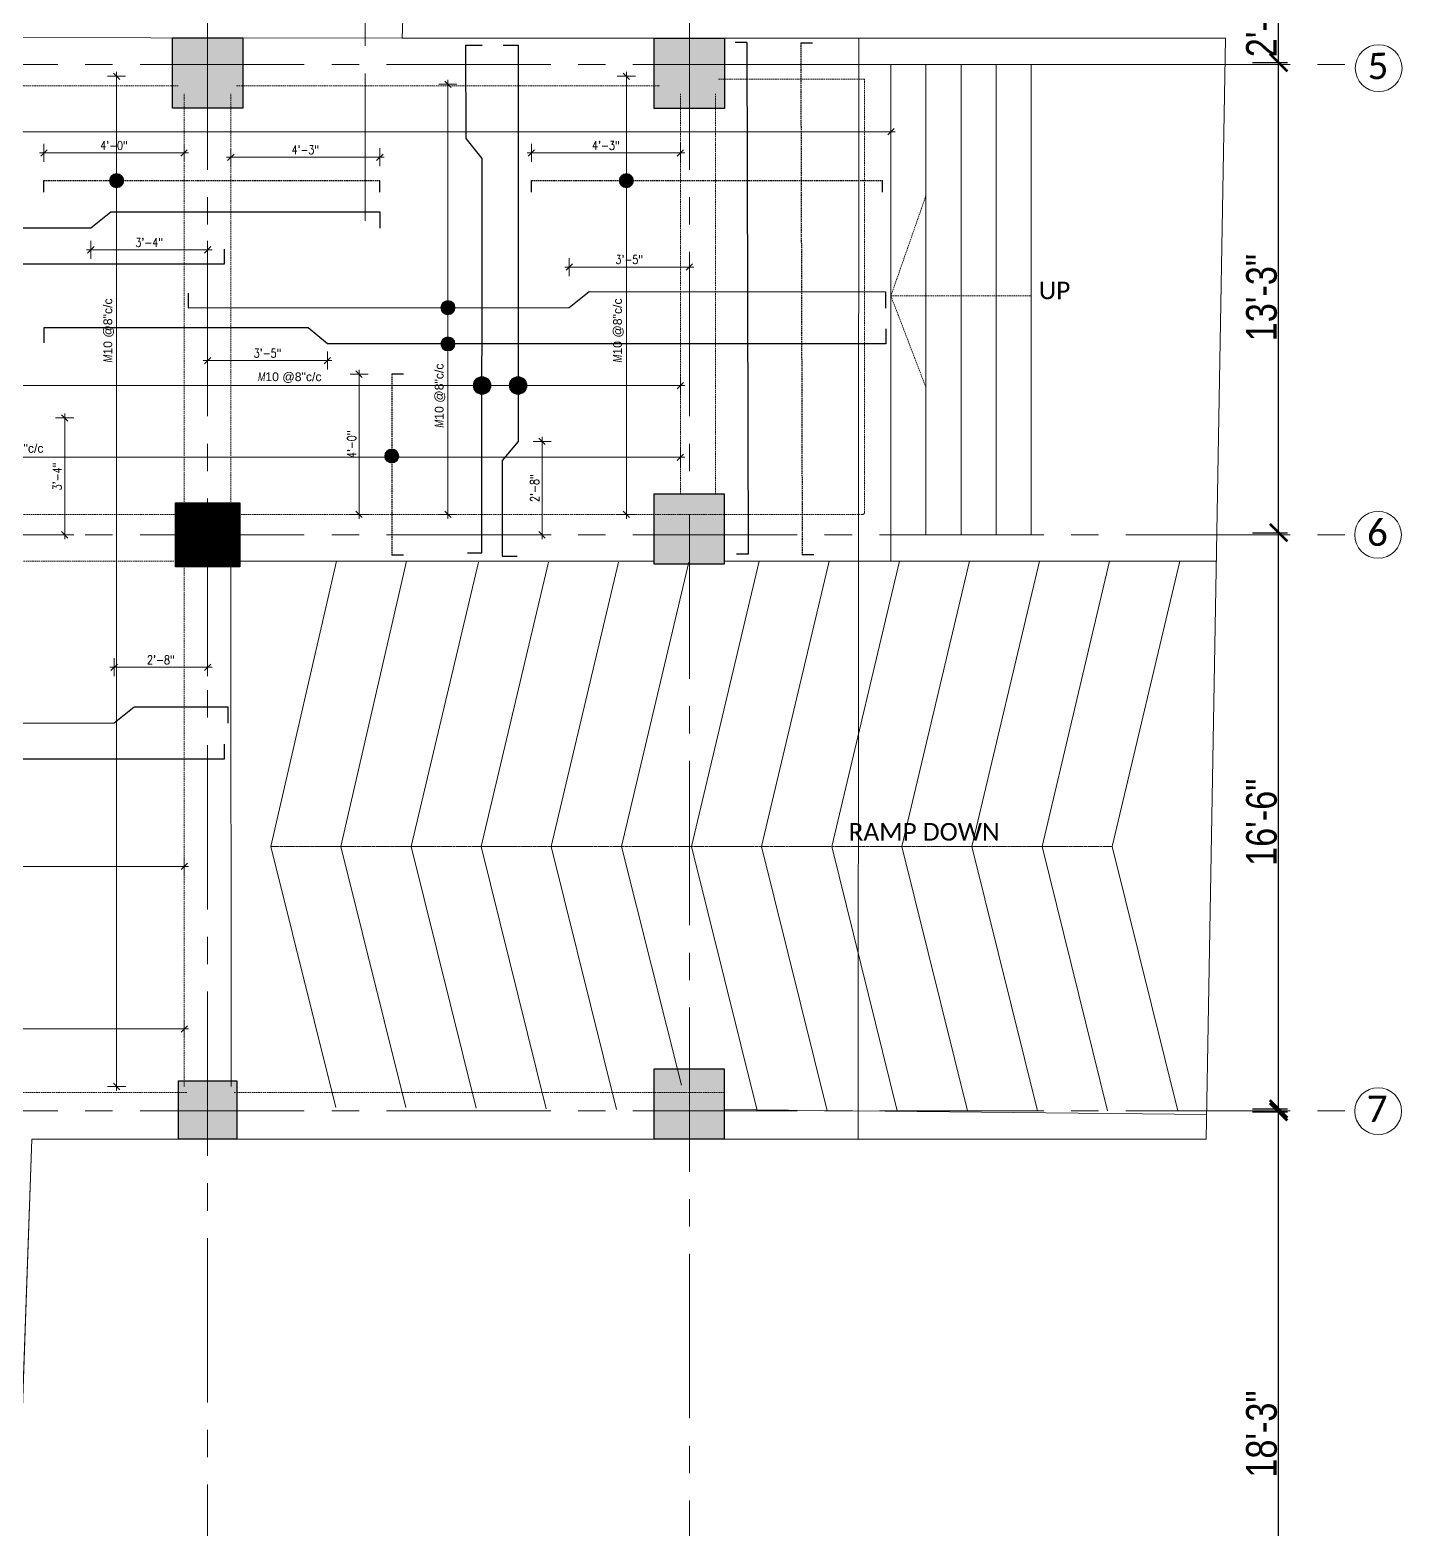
# Model space of a CAD drawing. Header units: inches. Extents: x 0 to 162649, y -36601 to -26324.
# Drawn here: x 156754 to 157224, y -27498 to -26985 of the extents above; entities that cross this region are included whole.
import ezdxf

# ---------------------------------------------------------------- set-up
doc = ezdxf.new("R2010")
doc.units = ezdxf.units.IN
doc.header["$MEASUREMENT"] = 0
for name, pattern in [('CENTER2', [1.125, 0.75, -0.125, 0.125, -0.125]), ('DASHED', [0.75, 0.5, -0.25]), ('PHANTOM2', [1.25, 0.625, -0.125, 0.125, -0.125, 0.125, -0.125])]:
    doc.linetypes.add(name, pattern=pattern)
for name, color, linetype, lineweight in [('dimention', 1, 'Continuous', 13), ('hatch', 252, 'Continuous', 0), ('Line', 31, 'Continuous', 5), ('OL_AR_Center line', 253, 'CENTER2', 13), ('OL_AR_Hatch', 253, 'Continuous', 0), ('OL_AR_SECTION LINE', 253, 'PHANTOM2', 15), ('OL_AR_SYMBOL', 1, 'Continuous', 5), ('OL_AR_Text', 140, 'Continuous', 5), ('Rein', 3, 'Continuous', 30)]:
    doc.layers.add(name, color=color, linetype=linetype, lineweight=lineweight)
doc.styles.add('1-16 Annotative Text', font='calibri.ttf', dxfattribs={"height": 0.0625})
doc.styles.add('Arial', font='arial.ttf', dxfattribs={"width": 0.8})
doc.styles.add('rmtext', font='romans.shx', dxfattribs={"width": 0.8})
doc.dimstyles.new('Copy of DIM 48', dxfattribs={"dimscale": 48, "dimtxt": 0.0625, "dimasz": 0.046875, "dimexe": 0.0625, "dimexo": 0.015625, "dimgap": 0.015625, "dimtad": 3, "dimdec": 1, "dimzin": 3, "dimdsep": 46, "dimlunit": 4, "dimtxsty": 'rmtext', "dimblk": 'OBLIQUE', "dimcen": 0.09375, "dimdle": 0.03125, "dimclrd": 1, "dimclre": 1, "dimclrt": 2, "dimadec": 0, "dimazin": 0, "dimtfac": 0.75, "dimtdec": 1, "dimtix": 1, "dimtmove": 0, "dimatfit": 3, "dimfxl": 0.0625, "dimfxlon": 1, "dimfrac": 1, "dimtolj": 1, "dimtzin": 0, "dimlwd": -1, "dimlwe": 5, "dimarcsym": 0})
doc.dimstyles.new('Dim_OLA', dxfattribs={"dimscale": 1.5, "dimtxt": 7, "dimasz": 4, "dimexe": 2, "dimexo": 0.5, "dimgap": 0.3, "dimtad": 1, "dimdec": 0, "dimzin": 0, "dimdsep": 46, "dimlunit": 3, "dimtxsty": 'Arial', "dimblk": 'ARCHTICK', "dimcen": 0.05, "dimadec": 0, "dimazin": 0, "dimtfac": 1, "dimtdec": 0, "dimtix": 1, "dimtmove": 2, "dimatfit": 3, "dimldrblk": 'DOT', "dimfxl": 6, "dimfxlon": 1, "dimtolj": 1, "dimtzin": 0, "dimarcsym": 0})

# ---------------------------------------------------------------- blocks, each defined once
blk = doc.blocks.new('_Oblique')
for p, q in [((-0.49, -0.49), (0.49, 0.49)), ((0, -1.37), (0, 1.38))]:
    blk.add_line(p, q)
blk = doc.blocks.new('*D978')
at = {"layer": 'Defpoints', "color": 0, "transparency": 16777216}
for p in [(156097.04, -27020.27), (157048.81, -27019.35), (157048.81, -27021.46)]:
    blk.add_point(p, dxfattribs=at)
at = {"layer": 'dimention', "color": 1, "lineweight": 5, "transparency": 16777216}
for p, q in [((156097.04, -27019.52), (156097.04, -27016.35)), ((157048.81, -27020.71), (157048.81, -27016.35))]:
    blk.add_line(p, q, dxfattribs=at)
at = {"layer": 'dimention', "color": 1, "transparency": 16777216}
blk.add_line((156095.54, -27019.35), (157050.31, -27019.35), dxfattribs=at)
at = {"layer": 'dimention', "color": 1, "transparency": 16777216, "xscale": 2.25, "yscale": 2.25, "zscale": 2.25, "rotation": 180}
blk.add_blockref('_Oblique', (156097.04, -27019.35), dxfattribs=at)
at = {"layer": 'dimention', "color": 1, "transparency": 16777216, "xscale": 2.25, "yscale": 2.25, "zscale": 2.25}
blk.add_blockref('_Oblique', (157048.81, -27019.35), dxfattribs=at)
at = {"layer": 'dimention', "color": 2, "transparency": 16777216, "insert": (156428.17, -27016.63), "char_height": 3, "attachment_point": 5, "style": 'rmtext'}
blk.add_mtext('\\A1;{\\Fgothici|c0;M\\fArial|b0|i0|c0|p34;\\W1;10 @8"c/c}', dxfattribs=at)
blk = doc.blocks.new('*D985')
at = {"layer": 'Defpoints', "color": 0, "transparency": 16777216}
for p in [(156783.74, -27000.37), (156783.78, -27000.37), (156782.53, -27346.12)]:
    blk.add_point(p, dxfattribs=at)
at = {"layer": 'dimention', "color": 1, "lineweight": 5, "transparency": 16777216}
for p, q in [((156783.74, -27000.37), (156780.74, -27000.37)), ((156783.28, -27346.12), (156786.74, -27346.12))]:
    blk.add_line(p, q, dxfattribs=at)
at = {"layer": 'dimention', "color": 1, "transparency": 16777216}
blk.add_line((156783.74, -27347.62), (156783.74, -26998.87), dxfattribs=at)
at = {"layer": 'dimention', "color": 1, "transparency": 16777216, "xscale": 2.25, "yscale": 2.25, "zscale": 2.25}
for p, rotation in [((156783.74, -27000.37), 90), ((156783.74, -27346.12), 270)]:
    blk.add_blockref('_Oblique', p, dxfattribs=dict(at, rotation=rotation))
at = {"layer": 'dimention', "color": 2, "transparency": 16777216, "insert": (156781.02, -27087.35), "char_height": 3, "attachment_point": 5, "rotation": 90, "style": 'rmtext'}
blk.add_mtext('\\A1;{\\Fgothici|c0;M\\fArial|b0|i0|c0|p34;\\W1;10 @8"c/c}', dxfattribs=at)
blk = doc.blocks.new('*D986')
at = {"layer": 'Defpoints', "color": 0, "transparency": 16777216}
for p in [(156958.24, -27000.37), (156958.28, -27000.37), (156957.03, -27150.31)]:
    blk.add_point(p, dxfattribs=at)
at = {"layer": 'dimention', "color": 1, "lineweight": 5, "transparency": 16777216}
for p, q in [((156958.24, -27000.37), (156955.24, -27000.37)), ((156957.78, -27150.31), (156961.24, -27150.31))]:
    blk.add_line(p, q, dxfattribs=at)
at = {"layer": 'dimention', "color": 1, "transparency": 16777216}
blk.add_line((156958.24, -27151.81), (156958.24, -26998.87), dxfattribs=at)
at = {"layer": 'dimention', "color": 1, "transparency": 16777216, "xscale": 2.25, "yscale": 2.25, "zscale": 2.25}
for p, rotation in [((156958.24, -27000.37), 90), ((156958.24, -27150.31), 270)]:
    blk.add_blockref('_Oblique', p, dxfattribs=dict(at, rotation=rotation))
at = {"layer": 'dimention', "color": 2, "transparency": 16777216, "insert": (156955.52, -27087.35), "char_height": 3, "attachment_point": 5, "rotation": 90, "style": 'rmtext'}
blk.add_mtext('\\A1;{\\Fgothici|c0;M\\fArial|b0|i0|c0|p34;\\W1;10 @8"c/c}', dxfattribs=at)
blk = doc.blocks.new('*D989')
at = {"layer": 'Defpoints', "color": 0, "transparency": 16777216}
for p in [(156309.7, -27269.64), (156806.9, -27270.78), (156806.9, -27270.78)]:
    blk.add_point(p, dxfattribs=at)
at = {"layer": 'dimention', "color": 1, "lineweight": 5, "transparency": 16777216}
for p, q in [((156806.9, -27270.78), (156806.9, -27267.78)), ((156309.7, -27270.39), (156309.7, -27273.78))]:
    blk.add_line(p, q, dxfattribs=at)
at = {"layer": 'dimention', "color": 1, "transparency": 16777216}
blk.add_line((156308.2, -27270.78), (156808.4, -27270.78), dxfattribs=at)
at = {"layer": 'dimention', "color": 1, "transparency": 16777216, "xscale": 2.25, "yscale": 2.25, "zscale": 2.25, "rotation": 180}
blk.add_blockref('_Oblique', (156309.7, -27270.78), dxfattribs=at)
at = {"layer": 'dimention', "color": 1, "transparency": 16777216, "xscale": 2.25, "yscale": 2.25, "zscale": 2.25}
blk.add_blockref('_Oblique', (156806.9, -27270.78), dxfattribs=at)
at = {"layer": 'dimention', "color": 2, "transparency": 16777216, "insert": (156708.37, -27268.06), "char_height": 3, "attachment_point": 5, "style": 'rmtext'}
blk.add_mtext('\\A1;{\\Fgothici|c0;\\W0.75;M\\A1;\\fArial|b0|i0|c0|p34;\\W1;10 @8"c/c}', dxfattribs=at)
blk = doc.blocks.new('*D1077')
at = {"layer": 'Defpoints', "color": 0, "transparency": 16777216}
for p in [(156758.84, -27026.58), (156758.84, -27036.04), (156806.83, -27036.04)]:
    blk.add_point(p, dxfattribs=at)
at = {"layer": 'dimention', "color": 1, "transparency": 16777216}
blk.add_line((156808.33, -27026.58), (156757.34, -27026.58), dxfattribs=at)
at = {"layer": 'dimention', "color": 1, "lineweight": 5, "transparency": 16777216}
for p, q in [((156758.84, -27029.58), (156758.84, -27023.58)), ((156806.83, -27029.58), (156806.83, -27023.58))]:
    blk.add_line(p, q, dxfattribs=at)
at = {"layer": 'dimention', "color": 1, "transparency": 16777216, "xscale": 2.25, "yscale": 2.25, "zscale": 2.25, "rotation": 180}
blk.add_blockref('_Oblique', (156758.84, -27026.58), dxfattribs=at)
at = {"layer": 'dimention', "color": 1, "transparency": 16777216, "xscale": 2.25, "yscale": 2.25, "zscale": 2.25}
blk.add_blockref('_Oblique', (156806.83, -27026.58), dxfattribs=at)
at = {"layer": 'dimention', "color": 2, "transparency": 16777216, "insert": (156782.84, -27024.04), "char_height": 3, "attachment_point": 5, "style": 'rmtext'}
blk.add_mtext('\\A1;4\'-0"', dxfattribs=at)
blk = doc.blocks.new('*D1078')
at = {"layer": 'Defpoints', "color": 0, "transparency": 16777216}
for p in [(156873.84, -27028.08), (156822.83, -27036.04), (156873.84, -27036.04)]:
    blk.add_point(p, dxfattribs=at)
at = {"layer": 'dimention', "color": 1, "lineweight": 5, "transparency": 16777216}
for p, q in [((156822.83, -27031.08), (156822.83, -27025.08)), ((156873.84, -27031.08), (156873.84, -27025.08))]:
    blk.add_line(p, q, dxfattribs=at)
at = {"layer": 'dimention', "color": 1, "transparency": 16777216}
blk.add_line((156821.33, -27028.08), (156875.34, -27028.08), dxfattribs=at)
at = {"layer": 'dimention', "color": 1, "transparency": 16777216, "xscale": 2.25, "yscale": 2.25, "zscale": 2.25, "rotation": 180}
blk.add_blockref('_Oblique', (156822.83, -27028.08), dxfattribs=at)
at = {"layer": 'dimention', "color": 1, "transparency": 16777216, "xscale": 2.25, "yscale": 2.25, "zscale": 2.25}
blk.add_blockref('_Oblique', (156873.84, -27028.08), dxfattribs=at)
at = {"layer": 'dimention', "color": 2, "transparency": 16777216, "insert": (156848.34, -27025.54), "char_height": 3, "attachment_point": 5, "style": 'rmtext'}
blk.add_mtext('\\A1;4\'-3"', dxfattribs=at)
blk = doc.blocks.new('*D1079')
at = {"layer": 'Defpoints', "color": 0, "transparency": 16777216}
for p in [(156925.74, -27026.58), (156925.74, -27036.04), (156976.74, -27036.04)]:
    blk.add_point(p, dxfattribs=at)
at = {"layer": 'dimention', "color": 1, "transparency": 16777216}
blk.add_line((156978.24, -27026.58), (156924.24, -27026.58), dxfattribs=at)
at = {"layer": 'dimention', "color": 1, "lineweight": 5, "transparency": 16777216}
for p, q in [((156925.74, -27029.58), (156925.74, -27023.58)), ((156976.74, -27029.58), (156976.74, -27023.58))]:
    blk.add_line(p, q, dxfattribs=at)
at = {"layer": 'dimention', "color": 1, "transparency": 16777216, "xscale": 2.25, "yscale": 2.25, "zscale": 2.25, "rotation": 180}
blk.add_blockref('_Oblique', (156925.74, -27026.58), dxfattribs=at)
at = {"layer": 'dimention', "color": 1, "transparency": 16777216, "xscale": 2.25, "yscale": 2.25, "zscale": 2.25}
blk.add_blockref('_Oblique', (156976.74, -27026.58), dxfattribs=at)
at = {"layer": 'dimention', "color": 2, "transparency": 16777216, "insert": (156951.24, -27024.04), "char_height": 3, "attachment_point": 5, "style": 'rmtext'}
blk.add_mtext('\\A1;4\'-3"', dxfattribs=at)
blk = doc.blocks.new('*D1080')
at = {"layer": 'Defpoints', "color": 0, "transparency": 16777216}
for p in [(156866.74, -27102.31), (156877.94, -27102.31), (156877.94, -27150.31)]:
    blk.add_point(p, dxfattribs=at)
at = {"layer": 'dimention', "color": 1, "lineweight": 5, "transparency": 16777216}
for p, q in [((156869.74, -27102.31), (156863.74, -27102.31)), ((156869.74, -27150.31), (156863.74, -27150.31))]:
    blk.add_line(p, q, dxfattribs=at)
at = {"layer": 'dimention', "color": 1, "transparency": 16777216}
blk.add_line((156866.74, -27151.81), (156866.74, -27100.81), dxfattribs=at)
at = {"layer": 'dimention', "color": 1, "transparency": 16777216, "xscale": 2.25, "yscale": 2.25, "zscale": 2.25}
for p, rotation in [((156866.74, -27102.31), 90), ((156866.74, -27150.31), 270)]:
    blk.add_blockref('_Oblique', p, dxfattribs=dict(at, rotation=rotation))
at = {"layer": 'dimention', "color": 2, "transparency": 16777216, "insert": (156864.21, -27126.31), "char_height": 3, "attachment_point": 5, "rotation": 90, "style": 'rmtext'}
blk.add_mtext('\\A1;4\'-0"', dxfattribs=at)
blk = doc.blocks.new('*D1001')
at = {"layer": 'Defpoints', "color": 0, "transparency": 16777216}
for p in [(156666.11, -27130.13), (156976.74, -27130.74), (156976.74, -27130.74)]:
    blk.add_point(p, dxfattribs=at)
at = {"layer": 'dimention', "color": 1, "lineweight": 5, "transparency": 16777216}
for p, q in [((156976.74, -27130.74), (156976.74, -27127.74)), ((156666.11, -27130.74), (156666.11, -27133.74))]:
    blk.add_line(p, q, dxfattribs=at)
at = {"layer": 'dimention', "color": 1, "transparency": 16777216}
blk.add_line((156664.61, -27130.74), (156978.24, -27130.74), dxfattribs=at)
at = {"layer": 'dimention', "color": 1, "transparency": 16777216, "xscale": 2.25, "yscale": 2.25, "zscale": 2.25, "rotation": 180}
blk.add_blockref('_Oblique', (156666.11, -27130.74), dxfattribs=at)
at = {"layer": 'dimention', "color": 1, "transparency": 16777216, "xscale": 2.25, "yscale": 2.25, "zscale": 2.25}
blk.add_blockref('_Oblique', (156976.74, -27130.74), dxfattribs=at)
at = {"layer": 'dimention', "color": 2, "transparency": 16777216, "insert": (156747.75, -27128.02), "char_height": 3, "attachment_point": 5, "style": 'rmtext'}
blk.add_mtext('\\A1;{\\Fgothici|c0;M\\fArial|b0|i0|c0|p34;\\W1;10 @8"c/c}', dxfattribs=at)
blk = doc.blocks.new('*D1002')
at = {"layer": 'Defpoints', "color": 0, "transparency": 16777216}
for p in [(156666.11, -27312.92), (156806.9, -27315.06), (156806.9, -27326.4)]:
    blk.add_point(p, dxfattribs=at)
at = {"layer": 'dimention', "color": 1, "lineweight": 5, "transparency": 16777216}
for p, q in [((156666.11, -27323.4), (156666.11, -27329.4)), ((156806.9, -27323.4), (156806.9, -27329.4))]:
    blk.add_line(p, q, dxfattribs=at)
at = {"layer": 'dimention', "color": 1, "transparency": 16777216}
blk.add_line((156664.61, -27326.4), (156808.4, -27326.4), dxfattribs=at)
at = {"layer": 'dimention', "color": 1, "transparency": 16777216, "xscale": 2.25, "yscale": 2.25, "zscale": 2.25, "rotation": 180}
blk.add_blockref('_Oblique', (156666.11, -27326.4), dxfattribs=at)
at = {"layer": 'dimention', "color": 1, "transparency": 16777216, "xscale": 2.25, "yscale": 2.25, "zscale": 2.25}
blk.add_blockref('_Oblique', (156806.9, -27326.4), dxfattribs=at)
at = {"layer": 'dimention', "color": 2, "transparency": 16777216, "insert": (156708.91, -27323.68), "char_height": 3, "attachment_point": 5, "style": 'rmtext'}
blk.add_mtext('\\A1;{\\Fgothici|c0;M\\fArial|b0|i0|c0|p34;\\W1;10 @8"c/c}', dxfattribs=at)
blk = doc.blocks.new('*D1019')
at = {"layer": 'Defpoints', "color": 0, "transparency": 16777216}
for p in [(156897.16, -27003.08), (156897.2, -27003.08), (156895.96, -27150.31)]:
    blk.add_point(p, dxfattribs=at)
at = {"layer": 'dimention', "color": 1, "transparency": 16777216}
blk.add_line((156897.16, -27151.81), (156897.16, -27001.58), dxfattribs=at)
at = {"layer": 'dimention', "color": 1, "lineweight": 5, "transparency": 16777216}
for p, q in [((156897.16, -27003.08), (156894.16, -27003.08)), ((156896.71, -27150.31), (156900.16, -27150.31))]:
    blk.add_line(p, q, dxfattribs=at)
at = {"layer": 'dimention', "color": 1, "transparency": 16777216, "xscale": 2.25, "yscale": 2.25, "zscale": 2.25}
for p, rotation in [((156897.16, -27003.08), 90), ((156897.16, -27150.31), 270)]:
    blk.add_blockref('_Oblique', p, dxfattribs=dict(at, rotation=rotation))
at = {"layer": 'dimention', "color": 2, "transparency": 16777216, "insert": (156894.45, -27109.64), "char_height": 3, "attachment_point": 5, "rotation": 90, "style": 'rmtext'}
blk.add_mtext('\\A1;{\\Fgothici|c0;M\\fArial|b0|i0|c0|p34;\\W1;10 @8"c/c}', dxfattribs=at)
blk = doc.blocks.new('*D1024')
at = {"layer": 'Defpoints', "color": 0, "transparency": 16777216}
for p in [(156179.11, -27105.09), (156976.74, -27106.23), (156976.74, -27106.23)]:
    blk.add_point(p, dxfattribs=at)
at = {"layer": 'dimention', "color": 1, "lineweight": 5, "transparency": 16777216}
for p, q in [((156976.74, -27106.23), (156976.74, -27103.23)), ((156179.11, -27105.84), (156179.11, -27109.23))]:
    blk.add_line(p, q, dxfattribs=at)
at = {"layer": 'dimention', "color": 1, "transparency": 16777216}
blk.add_line((156177.61, -27106.23), (156978.24, -27106.23), dxfattribs=at)
at = {"layer": 'dimention', "color": 1, "transparency": 16777216, "xscale": 2.25, "yscale": 2.25, "zscale": 2.25, "rotation": 180}
blk.add_blockref('_Oblique', (156179.11, -27106.23), dxfattribs=at)
at = {"layer": 'dimention', "color": 1, "transparency": 16777216, "xscale": 2.25, "yscale": 2.25, "zscale": 2.25}
blk.add_blockref('_Oblique', (156976.74, -27106.23), dxfattribs=at)
at = {"layer": 'dimention', "color": 2, "transparency": 16777216, "insert": (156843.01, -27103.51), "char_height": 3, "attachment_point": 5, "style": 'rmtext'}
blk.add_mtext('\\A1;{\\Fgothici|c0;\\W0.75;M\\A1;\\fArial|b0|i0|c0|p34;\\W1;10 @8"c/c}', dxfattribs=at)
blk = doc.blocks.new('*D1140')
at = {"layer": 'Defpoints', "color": 0, "transparency": 16777216}
for p in [(156774.9, -27052.21), (156814.9, -27052.21), (156814.9, -27059.75)]:
    blk.add_point(p, dxfattribs=at)
at = {"layer": 'dimention', "color": 1, "lineweight": 5, "transparency": 16777216}
for p, q in [((156774.9, -27056.75), (156774.9, -27062.75)), ((156814.9, -27056.75), (156814.9, -27062.75))]:
    blk.add_line(p, q, dxfattribs=at)
at = {"layer": 'dimention', "color": 1, "transparency": 16777216}
blk.add_line((156773.4, -27059.75), (156816.4, -27059.75), dxfattribs=at)
at = {"layer": 'dimention', "color": 1, "transparency": 16777216, "xscale": 2.25, "yscale": 2.25, "zscale": 2.25, "rotation": 180}
blk.add_blockref('_Oblique', (156774.9, -27059.75), dxfattribs=at)
at = {"layer": 'dimention', "color": 1, "transparency": 16777216, "xscale": 2.25, "yscale": 2.25, "zscale": 2.25}
blk.add_blockref('_Oblique', (156814.9, -27059.75), dxfattribs=at)
at = {"layer": 'dimention', "color": 2, "transparency": 16777216, "insert": (156794.9, -27057.22), "char_height": 3, "attachment_point": 5, "style": 'rmtext'}
blk.add_mtext('\\A1;3\'-4"', dxfattribs=at)
blk = doc.blocks.new('*D1141')
at = {"layer": 'Defpoints', "color": 0, "transparency": 16777216}
for p in [(156814.9, -27086.51), (156855.9, -27091.94), (156855.9, -27097.67)]:
    blk.add_point(p, dxfattribs=at)
at = {"layer": 'dimention', "color": 1, "transparency": 16777216}
blk.add_line((156813.4, -27097.67), (156857.4, -27097.67), dxfattribs=at)
at = {"layer": 'dimention', "color": 1, "lineweight": 5, "transparency": 16777216}
for p, q in [((156814.9, -27094.67), (156814.9, -27100.67)), ((156855.9, -27094.67), (156855.9, -27100.67))]:
    blk.add_line(p, q, dxfattribs=at)
at = {"layer": 'dimention', "color": 1, "transparency": 16777216, "xscale": 2.25, "yscale": 2.25, "zscale": 2.25, "rotation": 180}
blk.add_blockref('_Oblique', (156814.9, -27097.67), dxfattribs=at)
at = {"layer": 'dimention', "color": 1, "transparency": 16777216, "xscale": 2.25, "yscale": 2.25, "zscale": 2.25}
blk.add_blockref('_Oblique', (156855.9, -27097.67), dxfattribs=at)
at = {"layer": 'dimention', "color": 2, "transparency": 16777216, "insert": (156835.4, -27095.14), "char_height": 3, "attachment_point": 5, "style": 'rmtext'}
blk.add_mtext('\\A1;3\'-5"', dxfattribs=at)
blk = doc.blocks.new('*D1143')
at = {"layer": 'Defpoints', "color": 0, "transparency": 16777216}
for p in [(156979.81, -27065.64), (156979.81, -27074.06), (156938.7, -27079.53)]:
    blk.add_point(p, dxfattribs=at)
at = {"layer": 'dimention', "color": 1, "lineweight": 5, "transparency": 16777216}
for p, q in [((156938.7, -27068.64), (156938.7, -27062.64)), ((156979.81, -27068.64), (156979.81, -27062.64))]:
    blk.add_line(p, q, dxfattribs=at)
at = {"layer": 'dimention', "color": 1, "transparency": 16777216}
blk.add_line((156937.2, -27065.64), (156981.31, -27065.64), dxfattribs=at)
at = {"layer": 'dimention', "color": 1, "transparency": 16777216, "xscale": 2.25, "yscale": 2.25, "zscale": 2.25, "rotation": 180}
blk.add_blockref('_Oblique', (156938.7, -27065.64), dxfattribs=at)
at = {"layer": 'dimention', "color": 1, "transparency": 16777216, "xscale": 2.25, "yscale": 2.25, "zscale": 2.25}
blk.add_blockref('_Oblique', (156979.81, -27065.64), dxfattribs=at)
at = {"layer": 'dimention', "color": 2, "transparency": 16777216, "insert": (156959.26, -27063.1), "char_height": 3, "attachment_point": 5, "style": 'rmtext'}
blk.add_mtext('\\A1;3\'-5"', dxfattribs=at)
blk = doc.blocks.new('*D1161')
at = {"layer": 'Defpoints', "color": 0, "transparency": 16777216}
for p in [(156814.9, -27202.62), (156782.9, -27221.67), (156814.9, -27221.67)]:
    blk.add_point(p, dxfattribs=at)
at = {"layer": 'dimention', "color": 1, "lineweight": 5, "transparency": 16777216}
for p, q in [((156782.9, -27205.62), (156782.9, -27199.62)), ((156814.9, -27205.62), (156814.9, -27199.62))]:
    blk.add_line(p, q, dxfattribs=at)
at = {"layer": 'dimention', "color": 1, "transparency": 16777216}
blk.add_line((156781.4, -27202.62), (156816.4, -27202.62), dxfattribs=at)
at = {"layer": 'dimention', "color": 1, "transparency": 16777216, "xscale": 2.25, "yscale": 2.25, "zscale": 2.25, "rotation": 180}
blk.add_blockref('_Oblique', (156782.9, -27202.62), dxfattribs=at)
at = {"layer": 'dimention', "color": 1, "transparency": 16777216, "xscale": 2.25, "yscale": 2.25, "zscale": 2.25}
blk.add_blockref('_Oblique', (156814.9, -27202.62), dxfattribs=at)
at = {"layer": 'dimention', "color": 2, "transparency": 16777216, "insert": (156798.9, -27200.09), "char_height": 3, "attachment_point": 5, "style": 'rmtext'}
blk.add_mtext('\\A1;2\'-8"', dxfattribs=at)
blk = doc.blocks.new('*D1164')
at = {"layer": 'Defpoints', "color": 0, "transparency": 16777216}
for p in [(156921.16, -27125.31), (156915.74, -27157.31), (156929.39, -27157.31)]:
    blk.add_point(p, dxfattribs=at)
at = {"layer": 'dimention', "color": 1, "lineweight": 5, "transparency": 16777216}
for p, q in [((156926.39, -27125.31), (156932.39, -27125.31)), ((156926.39, -27157.31), (156932.39, -27157.31))]:
    blk.add_line(p, q, dxfattribs=at)
at = {"layer": 'dimention', "color": 1, "transparency": 16777216}
blk.add_line((156929.39, -27123.81), (156929.39, -27158.81), dxfattribs=at)
at = {"layer": 'dimention', "color": 1, "transparency": 16777216, "xscale": 2.25, "yscale": 2.25, "zscale": 2.25}
for p, rotation in [((156929.39, -27125.31), 90), ((156929.39, -27157.31), 270)]:
    blk.add_blockref('_Oblique', p, dxfattribs=dict(at, rotation=rotation))
at = {"layer": 'dimention', "color": 2, "transparency": 16777216, "insert": (156926.85, -27141.31), "char_height": 3, "attachment_point": 5, "rotation": 90, "style": 'rmtext'}
blk.add_mtext('\\A1;2\'-8"', dxfattribs=at)
blk = doc.blocks.new('*D1165')
at = {"layer": 'Defpoints', "color": 0, "transparency": 16777216}
for p in [(156730.37, -27117.31), (156724.95, -27157.31), (156765.96, -27157.31)]:
    blk.add_point(p, dxfattribs=at)
at = {"layer": 'dimention', "color": 1, "lineweight": 5, "transparency": 16777216}
for p, q in [((156762.96, -27117.31), (156768.96, -27117.31)), ((156762.96, -27157.31), (156768.96, -27157.31))]:
    blk.add_line(p, q, dxfattribs=at)
at = {"layer": 'dimention', "color": 1, "transparency": 16777216}
blk.add_line((156765.96, -27115.81), (156765.96, -27158.81), dxfattribs=at)
at = {"layer": 'dimention', "color": 1, "transparency": 16777216, "xscale": 2.25, "yscale": 2.25, "zscale": 2.25}
for p, rotation in [((156765.96, -27117.31), 90), ((156765.96, -27157.31), 270)]:
    blk.add_blockref('_Oblique', p, dxfattribs=dict(at, rotation=rotation))
at = {"layer": 'dimention', "color": 2, "transparency": 16777216, "insert": (156763.42, -27137.31), "char_height": 3, "attachment_point": 5, "rotation": 90, "style": 'rmtext'}
blk.add_mtext('\\A1;3\'-4"', dxfattribs=at)
blk = doc.blocks.new('_ArchTick')
at = {"color": 0, "linetype": 'ByBlock', "const_width": 0.15}
blk.add_lwpolyline([(-0.5, -0.5), (0.5, 0.5)], dxfattribs=at)
blk = doc.blocks.new('*D1427')
at = {"layer": 'Defpoints', "color": 0, "transparency": 16777216}
for p in [(156991.74, -27353.77), (157181.55, -27353.77), (156667.11, -27576.37)]:
    blk.add_point(p, dxfattribs=at)
at = {"layer": 'OL_AR_Text', "color": 0, "lineweight": -2, "transparency": 16777216}
for p, q in [((157172.55, -27353.77), (157184.55, -27353.77)), ((157181.55, -27576.37), (157181.55, -27353.77)), ((157172.55, -27576.37), (157184.55, -27576.37))]:
    blk.add_line(p, q, dxfattribs=at)
at = {"layer": 'OL_AR_Text', "color": 0, "lineweight": -2, "transparency": 16777216, "xscale": 6, "yscale": 6, "zscale": 6}
for p, rotation in [((157181.55, -27353.77), 90), ((157181.55, -27576.37), 270)]:
    blk.add_blockref('_ArchTick', p, dxfattribs=dict(at, rotation=rotation))
at = {"layer": 'OL_AR_Text', "color": 0, "transparency": 16777216, "insert": (157175.74, -27465.07), "char_height": 10.5, "attachment_point": 5, "rotation": 90, "style": 'Arial'}
blk.add_mtext('\\A1;18\'-3"', dxfattribs=at)
blk = doc.blocks.new('_Dot')
at = {"color": 0, "linetype": 'ByBlock', "lineweight": -2}
blk.add_line((-0.5, 0), (-1, 0), dxfattribs=at)
at = {"color": 0, "linetype": 'ByBlock', "const_width": 0.5}
blk.add_lwpolyline([(-0.25, 0, 1), (0.25, 0, 1)], format="xyb", close=True, dxfattribs=at)
blk = doc.blocks.new('*D1428')
at = {"layer": 'Defpoints', "color": 0, "transparency": 16777216}
for p in [(156882.17, -26968.65), (157181.55, -26968.65), (156989.74, -26995.65)]:
    blk.add_point(p, dxfattribs=at)
at = {"layer": 'OL_AR_Text', "color": 0, "lineweight": -2, "transparency": 16777216}
for p, q in [((157172.55, -26968.65), (157184.55, -26968.65)), ((157181.55, -26995.65), (157181.55, -26968.65)), ((157172.55, -26995.65), (157184.55, -26995.65))]:
    blk.add_line(p, q, dxfattribs=at)
at = {"layer": 'OL_AR_Text', "color": 0, "lineweight": -2, "transparency": 16777216, "xscale": 6, "yscale": 6, "zscale": 6}
for p, rotation in [((157181.55, -26968.65), 90), ((157181.55, -26995.65), 270)]:
    blk.add_blockref('_ArchTick', p, dxfattribs=dict(at, rotation=rotation))
at = {"layer": 'OL_AR_Text', "color": 0, "transparency": 16777216, "insert": (157175.74, -26982.15), "char_height": 10.5, "width": 22.4726, "attachment_point": 5, "rotation": 90, "style": 'Arial'}
blk.add_mtext('\\A1;2\'-3"', dxfattribs=at)
blk = doc.blocks.new('*D1417')
at = {"layer": 'Defpoints', "color": 0, "transparency": 16777216}
for p in [(156989.74, -27156.59), (157181.55, -27156.59), (156991.74, -27354.77)]:
    blk.add_point(p, dxfattribs=at)
at = {"layer": 'OL_AR_Text', "color": 0, "lineweight": -2, "transparency": 16777216}
for p, q in [((157172.55, -27156.59), (157184.55, -27156.59)), ((157181.55, -27354.77), (157181.55, -27156.59)), ((157172.55, -27354.77), (157184.55, -27354.77))]:
    blk.add_line(p, q, dxfattribs=at)
at = {"layer": 'OL_AR_Text', "color": 0, "lineweight": -2, "transparency": 16777216, "xscale": 6, "yscale": 6, "zscale": 6}
for p, rotation in [((157181.55, -27156.59), 90), ((157181.55, -27354.77), 270)]:
    blk.add_blockref('_ArchTick', p, dxfattribs=dict(at, rotation=rotation))
at = {"layer": 'OL_AR_Text', "color": 0, "transparency": 16777216, "insert": (157175.74, -27255.68), "char_height": 10.5, "attachment_point": 5, "rotation": 90, "style": 'Arial'}
blk.add_mtext('\\A1;16\'-6"', dxfattribs=at)
blk = doc.blocks.new('*D1418')
at = {"layer": 'Defpoints', "color": 0, "transparency": 16777216}
for p in [(156991.74, -26995.65), (157181.55, -26995.65), (156989.74, -27156.59)]:
    blk.add_point(p, dxfattribs=at)
at = {"layer": 'OL_AR_Text', "color": 0, "lineweight": -2, "transparency": 16777216}
for p, q in [((157172.55, -26995.65), (157184.55, -26995.65)), ((157181.55, -27156.59), (157181.55, -26995.65)), ((157172.55, -27156.59), (157184.55, -27156.59))]:
    blk.add_line(p, q, dxfattribs=at)
at = {"layer": 'OL_AR_Text', "color": 0, "lineweight": -2, "transparency": 16777216, "xscale": 6, "yscale": 6, "zscale": 6}
for p, rotation in [((157181.55, -26995.65), 90), ((157181.55, -27156.59), 270)]:
    blk.add_blockref('_ArchTick', p, dxfattribs=dict(at, rotation=rotation))
at = {"layer": 'OL_AR_Text', "color": 0, "transparency": 16777216, "insert": (157175.74, -27076.12), "char_height": 10.5, "attachment_point": 5, "rotation": 90, "style": 'Arial'}
blk.add_mtext('\\A1;13\'-3"', dxfattribs=at)

msp = doc.modelspace()

# ---------------------------------------------------------------- hatches: boundary and pattern name
at = {"layer": 'dimention'}
h = msp.add_hatch(color=256, dxfattribs=at)
h.dxf.hatch_style = 1
h.paths.add_polyline_path([(156783.74, -27033.67, 0.414214), (156781.33, -27036.08, 0.414214), (156783.74, -27038.49)])
h.paths.add_polyline_path([(156786.16, -27036.08, 0.414214), (156783.74, -27033.67), (156783.74, -27038.49, 0.414214)])
h = msp.add_hatch(color=256, dxfattribs=at)
h.dxf.hatch_style = 1
h.paths.add_polyline_path([(156958.24, -27033.67, 0.414214), (156955.83, -27036.08, 0.414214), (156958.24, -27038.49)])
h.paths.add_polyline_path([(156960.66, -27036.08, 0.414214), (156958.24, -27033.67), (156958.24, -27038.49, 0.414214)])
h = msp.add_hatch(color=256, dxfattribs=at)
h.dxf.hatch_style = 1
h.paths.add_polyline_path([(156897.16, -27077.13, 0.414214), (156894.75, -27079.54, 0.414214), (156897.16, -27081.95)])
h.paths.add_polyline_path([(156899.58, -27079.54, 0.414214), (156897.16, -27077.13), (156897.16, -27081.95, 0.414214)])
h = msp.add_hatch(color=256, dxfattribs=at)
h.dxf.hatch_style = 1
h.paths.add_polyline_path([(156897.16, -27089.52, 0.414214), (156894.75, -27091.94, 0.414214), (156897.16, -27094.35)])
h.paths.add_polyline_path([(156899.58, -27091.94, 0.414214), (156897.16, -27089.52), (156897.16, -27094.35, 0.414214)])
h = msp.add_hatch(color=256, dxfattribs=at)
h.dxf.hatch_style = 1
h.paths.add_polyline_path([(156908.84, -27103.19, 0.414214), (156905.82, -27106.2, 0.414214), (156908.84, -27109.22)])
h.paths.add_polyline_path([(156911.85, -27106.2, 0.414214), (156908.84, -27103.19), (156908.84, -27109.22, 0.414214)])
h = msp.add_hatch(color=256, dxfattribs=at)
h.dxf.hatch_style = 1
h.paths.add_polyline_path([(156921.16, -27103.19, 0.414214), (156918.15, -27106.2, 0.414214), (156921.16, -27109.22)])
h.paths.add_polyline_path([(156924.18, -27106.2, 0.414214), (156921.16, -27103.19), (156921.16, -27109.22, 0.414214)])
h = msp.add_hatch(color=256, dxfattribs=at)
h.dxf.hatch_style = 1
h.paths.add_polyline_path([(156877.94, -27127.94, 0.414214), (156875.53, -27130.35, 0.414214), (156877.94, -27132.77)])
h.paths.add_polyline_path([(156880.36, -27130.35, 0.414214), (156877.94, -27127.94), (156877.94, -27132.77, 0.414214)])
at = {"layer": 'hatch'}
h = msp.add_hatch(color=256, dxfattribs=at)
h.dxf.hatch_style = 1
h.paths.add_polyline_path([(156826.9, -26987.22), (156826.9, -27011.22), (156802.9, -27011.22), (156802.9, -26987.22)])
h = msp.add_hatch(color=256, dxfattribs=at)
h.dxf.hatch_style = 1
h.paths.add_polyline_path([(156991.81, -26987.37), (156991.81, -27011.37), (156967.81, -27011.37), (156967.81, -26987.37)])
h = msp.add_hatch(color=256, dxfattribs=at)
h.dxf.hatch_style = 1
h.paths.add_polyline_path([(156991.74, -27143.31), (156991.74, -27167.31), (156967.74, -27167.31), (156967.74, -27143.31)])
h = msp.add_hatch(color=256, dxfattribs=at)
h.dxf.hatch_style = 1
h.paths.add_polyline_path([(156991.74, -27340.12), (156991.74, -27364.12), (156967.74, -27364.12), (156967.74, -27340.12)])
h = msp.add_hatch(color=256, dxfattribs=at)
h.dxf.hatch_style = 1
h.paths.add_polyline_path([(156824.9, -27344.12), (156824.9, -27364.12), (156804.9, -27364.12), (156804.9, -27344.12)])
at = {"layer": 'OL_AR_Hatch'}
h = msp.add_hatch(dxfattribs=at)
h.set_pattern_fill('ANSI31', color=256)
h.set_pattern_definition([(45, (-4482.55887, 6979.14791), (-0.08838834765, 0.08838834765), [])])
h.paths.add_polyline_path([(156814.9, -27157.31), (156803.9, -27157.31), (156803.9, -27168.31), (156814.9, -27168.31)])
h.paths.add_polyline_path([(156814.9, -27146.31), (156803.9, -27146.31), (156803.9, -27157.31), (156814.9, -27157.31)])
h.paths.add_polyline_path([(156825.9, -27146.31), (156814.9, -27146.31), (156814.9, -27157.31), (156825.9, -27157.31)])
h.paths.add_polyline_path([(156825.9, -27157.31), (156814.9, -27157.31), (156814.9, -27168.31), (156825.9, -27168.31)])

# ---------------------------------------------------------------- linework, layer by layer
for points in [[(156826.9, -26987.22), (156826.9, -27011.22), (156802.9, -27011.22), (156802.9, -26987.22), (156826.9, -26987.22)], [(156991.81, -26987.37), (156991.81, -27011.37), (156967.81, -27011.37), (156967.81, -26987.37), (156991.81, -26987.37)], [(156991.74, -27143.31), (156991.74, -27167.31), (156967.74, -27167.31), (156967.74, -27143.31), (156991.74, -27143.31)], [(156991.74, -27340.12), (156991.74, -27364.12), (156967.74, -27364.12), (156967.74, -27340.12), (156991.74, -27340.12)], [(156824.9, -27344.12), (156824.9, -27364.12), (156804.9, -27364.12), (156804.9, -27344.12), (156824.9, -27344.12)]]:
    msp.add_lwpolyline(points)
msp.add_lwpolyline([(156825.9, -27168.31), (156803.9, -27168.31), (156803.9, -27146.31), (156825.9, -27146.31)], close=True)
at = {"layer": 'dimention'}
for centre, radius in [((157215.79, -26997.58), 8), ((156783.74, -27036.08), 2.41), ((156958.24, -27036.08), 2.41), ((156897.16, -27079.54), 2.41), ((156897.16, -27091.94), 2.41), ((156908.84, -27106.2), 3.02), ((156921.16, -27106.2), 3.02), ((156877.94, -27130.35), 2.41), ((157215.58, -27157.31), 8), ((157215.62, -27354.56), 8)]:
    msp.add_circle(centre, radius, dxfattribs=at)
at = {"layer": 'Line'}
msp.add_lwpolyline([(156086.94, -27659.53), (156088.16, -26960.37), (156630.81, -26960.37), (156630.81, -26397.37), (156844.87, -26397.37), (156861.58, -26603.1), (156878.26, -26602.06), (156886.82, -26833.05), (156881.52, -26987.37), (157037.81, -26987.37), (157037.64, -27364.26), (156754.74, -27364.12), (156744.79, -27645.43)], close=True, dxfattribs=at)
at = {"layer": 'OL_AR_Center line', "ltscale": 75}
for p, q in [((156868.82, -26324.37), (156868.82, -27049.85)), ((156814.9, -26807.37), (156814.9, -27705.5)), ((156979.81, -26807.37), (156979.81, -27143.31)), ((156032.37, -26996.37), (157207.7, -26996.37)), ((156979.81, -27150.31), (156979.81, -27705.5)), ((156032.37, -27157.31), (157207.7, -27157.31)), ((156032.37, -27354.4), (157207.7, -27354.4)), ((156032.37, -27354.49), (157207.7, -27354.49))]:
    msp.add_line(p, q, dxfattribs=at)
at = {"layer": 'OL_AR_Hatch'}
for p, q in [((156989.74, -26996.37), (157163.4, -26996.37)), ((157048.81, -27157.31), (157048.81, -26996.37)), ((157060.81, -27157.31), (157060.81, -26996.37)), ((157072.81, -27157.31), (157072.81, -26996.37)), ((157084.81, -27157.31), (157084.81, -26996.37)), ((157096.81, -27157.31), (157096.81, -26996.37)), ((156823.83, -27166.31), (156967.74, -27166.31)), ((156991.74, -27166.31), (157048.74, -27166.31)), ((156991.74, -27353.94), (157156.91, -27355.68))]:
    msp.add_line(p, q, dxfattribs=at)
for points in [[(156621.04, -26987.08), (156969.74, -26987.37)], [(156969.74, -26987.37), (157163.4, -26987.37), (157156.76, -27364.12), (156754.74, -27364.12), (156750.21, -27492.12)], [(157048.74, -27154.31), (157048.74, -27166.31)], [(156822.9, -27346.12), (156822.86, -27166.31)], [(156859, -27166.31), (156836.55, -27264.03)], [(156883, -27166.31), (156860.55, -27264.03)], [(157003.7, -27166.31), (156980.55, -27264.03)], [(157027.7, -27166.31), (157004.55, -27264.03)], [(157051.7, -27166.31), (157028.55, -27264.03)], [(157048.74, -27166.31), (157160.4, -27166.31)], [(157075.7, -27166.31), (157052.55, -27264.03)], [(157099.7, -27166.31), (157076.55, -27264.03)], [(157123.7, -27166.31), (157100.55, -27264.03)], [(157147.7, -27166.31), (157124.55, -27264.03)], [(156907.61, -27166.69), (156884.55, -27264.03)], [(156931.61, -27166.69), (156908.55, -27264.03)], [(156955.61, -27166.69), (156932.55, -27264.03)], [(156979.61, -27166.69), (156956.55, -27264.03)], [(156858.74, -27353.35), (156836.55, -27264.03)], [(156882.74, -27353.35), (156860.55, -27264.03)], [(156906.79, -27353.56), (156884.55, -27264.03)], [(156930.84, -27353.76), (156908.55, -27264.03)], [(156954.89, -27353.96), (156932.55, -27264.03)], [(156977.07, -27345.63), (156956.55, -27264.03)], [(157002.99, -27354.37), (156980.55, -27264.03)], [(157027, -27354.4), (157004.55, -27264.03)], [(157051, -27354.4), (157028.55, -27264.03)], [(157075, -27354.4), (157052.55, -27264.03)], [(157099, -27354.4), (157076.55, -27264.03)], [(157123, -27354.4), (157100.55, -27264.03)], [(157147, -27354.4), (157124.55, -27264.03)]]:
    msp.add_lwpolyline(points, dxfattribs=at)
at = {"layer": 'OL_AR_SECTION LINE'}
msp.add_line((157124.55, -27264.03), (156836.55, -27264.03), dxfattribs=at)
at = {"layer": 'OL_AR_SYMBOL', "linetype": 'DASHED'}
for p, q in [((156989.74, -27001.37), (157039.81, -27001.37)), ((157039.81, -27149.56), (157039.81, -27001.37)), ((157048.81, -27075.53), (157096.81, -27075.53)), ((156663.59, -27150.31), (157039.06, -27150.31)), ((156655.11, -27166.31), (156822.86, -27166.31))]:
    msp.add_line(p, q, dxfattribs=at)
for points in [[(156667.03, -27003.58), (156804.83, -27003.58)], [(156806.86, -27148.31), (156806.83, -27006.37)], [(156822.86, -27148.31), (156822.83, -27006.37)], [(156824.83, -27003.58), (156969.74, -27003.58)], [(156976.74, -27006.37), (156976.74, -27143.31)], [(156988.74, -27006.37), (156988.74, -27143.31)], [(157060.81, -27041.19), (157048.81, -27075.53), (157060.81, -27106.87)], [(156806.9, -27346.13), (156806.86, -27166.31)], [(156807.75, -27348.12), (156666, -27348.12)], [(156991.74, -27348.12), (156823.75, -27348.12)]]:
    msp.add_lwpolyline(points, dxfattribs=at)
msp.add_arc((157039.06, -27149.56), 0.75, 270, 0, dxfattribs=at)
at = {"layer": 'Rein'}
for p, q in [((156999.45, -26988.85), (156995.45, -26988.85)), ((156999.45, -26988.85), (156999.95, -27163.96)), ((157021.95, -26988.98), (157017.95, -26988.98)), ((156758.84, -27040.04), (156758.84, -27036.04)), ((156873.84, -27040.04), (156873.84, -27036.04)), ((156925.74, -27040.04), (156925.74, -27036.04)), ((157045.94, -27040.04), (157045.94, -27036.04)), ((156881.94, -27102.31), (156877.94, -27102.31)), ((156881.94, -27164.31), (156877.94, -27164.31)), ((156999.95, -27163.96), (156995.95, -27163.96)), ((157022.45, -27164.1), (157018.45, -27164.1))]:
    msp.add_line(p, q, dxfattribs=at)
at = {"layer": 'Rein', "linetype": 'DASHED'}
for p, q in [((157017.95, -26988.98), (157018.45, -27164.1)), ((156758.84, -27036.04), (156873.84, -27036.04)), ((156925.74, -27036.04), (157045.94, -27036.04)), ((156877.94, -27102.31), (156877.94, -27164.31))]:
    msp.add_line(p, q, dxfattribs=at)
at = {"layer": 'Rein'}
for points in [[(156903.83, -27163.43), (156908.81, -27163.43), (156908.87, -27028.47), (156903.38, -27021.64), (156903.33, -26989.71), (156908.92, -26989.71)], [(156916.05, -26989.71), (156921.16, -26989.71), (156921.16, -27125.31), (156915.74, -27131.85), (156915.74, -27164.61), (156920.86, -27164.61)], [(156651.98, -27047.27), (156651.98, -27052.25), (156774.9, -27052.21), (156781.73, -27046.73), (156873.84, -27046.79), (156873.84, -27052.38)], [(156820.54, -27059.51), (156820.54, -27064.62), (156695.11, -27064.62), (156688.57, -27059.2), (156578.11, -27059.2), (156578.11, -27064.32)], [(156808.18, -27074.58), (156808.18, -27079.56), (156938.7, -27079.53), (156945.53, -27074.04), (157046.98, -27074.1), (157046.98, -27079.69)], [(157047.08, -27086.82), (157047.08, -27091.94), (156855.9, -27091.94), (156849.36, -27086.51), (156758.84, -27086.51), (156758.84, -27091.63)], [(156651.98, -27216.73), (156651.98, -27221.71), (156782.9, -27221.67), (156789.73, -27216.19), (156821.78, -27216.21), (156821.78, -27221.8)], [(156820.54, -27228.96), (156820.54, -27234.08), (156695.11, -27234.08), (156688.57, -27228.66), (156578.11, -27228.66), (156578.11, -27233.77)]]:
    msp.add_lwpolyline(points, dxfattribs=at)

# ---------------------------------------------------------------- texts
at = {"layer": 'dimention', "style": '1-16 Annotative Text'}
for s, p in [('5', (157212.07, -27001.39)), ('6', (157211.86, -27161.13)), ('7', (157211.86, -27358.31))]:
    msp.add_text(s, height=9, rotation=1, dxfattribs=at).set_placement(p)
at = {"layer": 'OL_AR_Text', "char_height": 6, "width": 56.506, "attachment_point": 1, "style": '1-16 Annotative Text'}
for s, insert in [('\\A1;UP', (157099.4, -27070.65)), ('\\A1;RAMP DOWN', (157034.32, -27255.95))]:
    msp.add_mtext(s, dxfattribs=dict(at, insert=insert))

# ---------------------------------------------------------------- dimensions: what is measured, and where the dimension line sits
at = {"layer": 'dimention'}
for base, p1, p2, picture, middle in [((156783.74, -27000.37), (156782.53, -27346.12), (156783.78, -27000.37), '*D985', (156783.74, -27087.35)), ((156897.16, -27003.08), (156895.96, -27150.31), (156897.2, -27003.08), '*D1019', (156897.16, -27109.64)), ((156958.24, -27000.37), (156957.03, -27150.31), (156958.28, -27000.37), '*D986', (156958.24, -27087.35))]:
    dim = msp.add_linear_dim(base=base, p1=p1, p2=p2, angle=90, text='{\\Fgothici|c0;M\\fArial|b0|i0|c0|p34;\\W1;10 @8"c/c}', dimstyle='Copy of DIM 48', dxfattribs=at)
    dim.commit()
    dim.dimension.update_dxf_attribs({"geometry": picture, "text_midpoint": middle, "dimtype": 160})
for base, p1, p2, text, picture, middle in [((157048.81, -27019.35), (156097.04, -27020.27), (157048.81, -27021.46), '{\\Fgothici|c0;M\\fArial|b0|i0|c0|p34;\\W1;10 @8"c/c}', '*D978', (156428.17, -27019.35)), ((156976.74, -27106.23), (156179.11, -27105.09), (156976.74, -27106.23), '{\\Fgothici|c0;\\W0.75;M\\A1;\\fArial|b0|i0|c0|p34;\\W1;10 @8"c/c}', '*D1024', (156843.01, -27106.23)), ((156976.74, -27130.74), (156666.11, -27130.13), (156976.74, -27130.74), '{\\Fgothici|c0;M\\fArial|b0|i0|c0|p34;\\W1;10 @8"c/c}', '*D1001', (156747.75, -27130.74)), ((156806.9, -27270.78), (156309.7, -27269.64), (156806.9, -27270.78), '{\\Fgothici|c0;\\W0.75;M\\A1;\\fArial|b0|i0|c0|p34;\\W1;10 @8"c/c}', '*D989', (156708.37, -27270.78)), ((156806.9, -27326.4), (156666.11, -27312.92), (156806.9, -27315.06), '{\\Fgothici|c0;M\\fArial|b0|i0|c0|p34;\\W1;10 @8"c/c}', '*D1002', (156708.91, -27326.4))]:
    dim = msp.add_linear_dim(base=base, p1=p1, p2=p2, text=text, dimstyle='Copy of DIM 48', dxfattribs=at)
    dim.commit()
    dim.dimension.update_dxf_attribs({"geometry": picture, "text_midpoint": middle, "dimtype": 160})
for base, p1, p2, picture, middle in [((156758.84, -27026.58), (156806.83, -27036.04), (156758.84, -27036.04), '*D1077', (156782.84, -27024.04)), ((156925.74, -27026.58), (156976.74, -27036.04), (156925.74, -27036.04), '*D1079', (156951.24, -27024.04)), ((156873.84, -27028.08), (156822.83, -27036.04), (156873.84, -27036.04), '*D1078', (156848.34, -27025.54)), ((156814.9, -27059.75), (156774.9, -27052.21), (156814.9, -27052.21), '*D1140', (156794.9, -27057.22)), ((156979.81, -27065.64), (156938.7, -27079.53), (156979.81, -27074.06), '*D1143', (156959.26, -27063.1)), ((156855.9, -27097.67), (156814.9, -27086.51), (156855.9, -27091.94), '*D1141', (156835.4, -27095.14)), ((156814.9, -27202.62), (156782.9, -27221.67), (156814.9, -27221.67), '*D1161', (156798.9, -27200.09))]:
    dim = msp.add_linear_dim(base=base, p1=p1, p2=p2, dimstyle='Copy of DIM 48', dxfattribs=at)
    dim.commit()
    dim.dimension.update_dxf_attribs({"geometry": picture, "text_midpoint": middle})
for base, p1, p2, picture, middle in [((156866.74, -27102.31), (156877.94, -27150.31), (156877.94, -27102.31), '*D1080', (156864.21, -27126.31)), ((156765.96, -27157.31), (156730.37, -27117.31), (156724.95, -27157.31), '*D1165', (156763.42, -27137.31)), ((156929.39, -27157.31), (156921.16, -27125.31), (156915.74, -27157.31), '*D1164', (156926.85, -27141.31))]:
    dim = msp.add_linear_dim(base=base, p1=p1, p2=p2, angle=90, dimstyle='Copy of DIM 48', dxfattribs=at)
    dim.commit()
    dim.dimension.update_dxf_attribs({"geometry": picture, "text_midpoint": middle})
at = {"layer": 'OL_AR_Text'}
for base, p1, p2, picture, middle in [((157181.55, -26968.65), (156989.74, -26995.65), (156882.17, -26968.65), '*D1428', (157175.74, -26982.15)), ((157181.55, -27156.59), (156991.74, -27354.77), (156989.74, -27156.59), '*D1417', (157175.74, -27255.68))]:
    dim = msp.add_linear_dim(base=base, p1=p1, p2=p2, angle=90, dimstyle='Dim_OLA', dxfattribs=at)
    dim.commit()
    dim.dimension.update_dxf_attribs({"geometry": picture, "text_midpoint": middle})
for base, p1, p2, text, picture, middle in [((157181.55, -26995.65), (156989.74, -27156.59), (156991.74, -26995.65), '13\'-3"', '*D1418', (157175.74, -27076.12)), ((157181.55, -27353.77), (156667.11, -27576.37), (156991.74, -27353.77), '18\'-3"', '*D1427', (157175.74, -27465.07))]:
    dim = msp.add_linear_dim(base=base, p1=p1, p2=p2, angle=90, text=text, dimstyle='Dim_OLA', dxfattribs=at)
    dim.commit()
    dim.dimension.update_dxf_attribs({"geometry": picture, "text_midpoint": middle})

doc.saveas('drawing.dxf')
